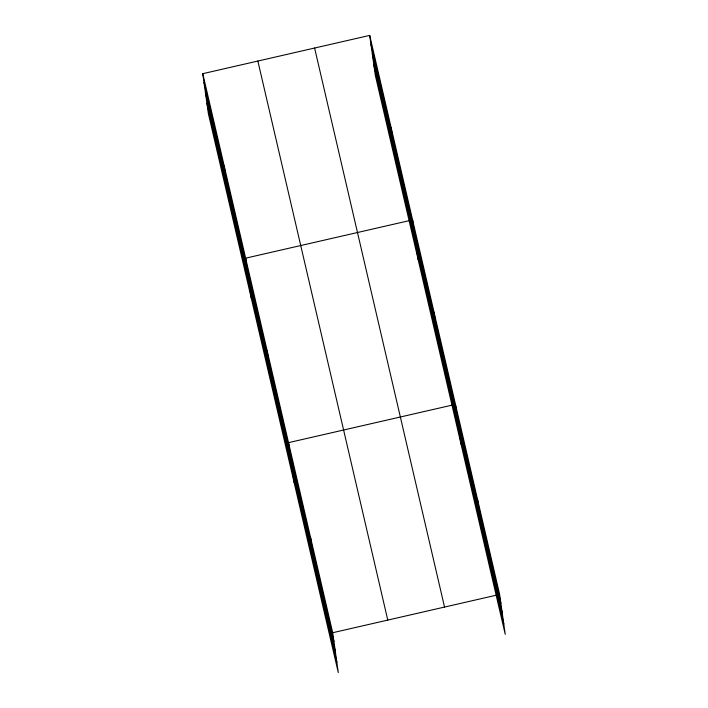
<?xml version="1.0" encoding="UTF-8"?>
<svg xmlns="http://www.w3.org/2000/svg" width="708" height="708" viewBox="0 0 708 708"><rect width="100%" height="100%" fill="white"/><g stroke="black" fill="none" stroke-linecap="round" stroke-linejoin="round"><path stroke-width="1.06" d="M202.762 73.685L332.689 632.722L338.3 672.6L208.364 113.563L202.762 73.685L369.7 35.4L499.636 594.437L505.238 634.315L375.311 75.278L369.7 35.4M409.401 220.613L245.641 258.172L251.243 298.05M452.279 405.091L288.519 442.65L294.121 482.529M332.689 632.722L496.458 595.163M370.939 44.17L500.875 603.207M372.381 54.436L502.317 613.473M373.868 65.012L503.795 624.049M314.609 48.038L444.544 607.066M257.854 61.056L387.78 620.084M203.993 82.455L333.928 641.492M205.435 92.721L335.371 651.758M206.922 103.297L336.858 662.334M477.546 499.397L478.785 508.167M455.456 404.365L461.067 444.243M434.022 312.122L435.252 320.892M412.578 219.878L418.189 259.756M391.143 127.644L392.374 136.414M310.6 537.682L311.839 546.461M267.075 350.407L268.305 359.177M224.197 165.929L225.427 174.699"/></g></svg>
